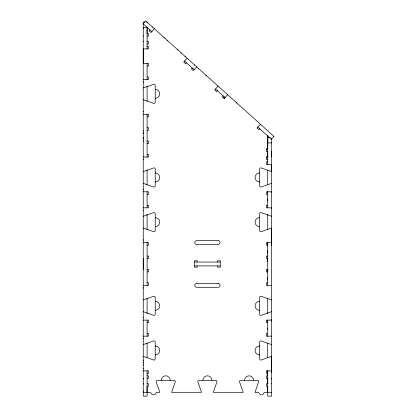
<?xml version="1.0" encoding="UTF-8"?>
<svg xmlns="http://www.w3.org/2000/svg" width="417" height="417" viewBox="0 0 417 417"><rect width="100%" height="100%" fill="white"/><g stroke="black" fill="none" stroke-linecap="round" stroke-linejoin="round"><path stroke-width="0.63" d="M143.239 379.048L143.239 378.313M143.239 264.644L143.239 263.309M143.239 259.296L143.239 258.629L143.724 258.629M143.239 138.324L143.239 137.657M143.239 132.981L143.239 132.309M147.092 392.298L147.092 386.314L148.374 386.314L148.374 383.744L147.081 383.744M267.714 392.298L267.714 386.314L266.432 386.314L266.432 383.744L268.037 383.744M267.714 372.251L267.714 370.911M267.714 329.143L267.714 328.137M267.714 321.121L267.714 320.12L267.714 336.321M267.714 280.016L267.714 277.341M267.714 271.999L267.714 269.408M267.714 261.303L267.714 258.545M267.714 253.281L267.714 250.607M267.714 245.264L267.714 242.59M267.714 200.817L267.714 198.81M267.714 192.795L267.714 191.794M267.714 161.577L267.714 161.879L266.432 161.879L266.432 164.449L271.566 164.449L271.566 171.517A1.282 1.282 0 0 1 271.201 171.465L260.87 167.848A1.282 1.282 0 0 0 259.588 169.135L259.588 185.815A1.282 1.282 0 0 0 260.87 187.097L271.201 183.485A1.282 1.282 0 0 1 271.566 183.433M267.714 159.925L267.714 159.471L266.432 159.529L266.432 156.901L267.959 156.901M267.714 156.964L267.714 151.616M267.881 135.786L267.714 149.046L266.432 149.046M271.566 372.251L271.566 356.436A1.282 1.282 0 0 0 271.201 356.488L260.87 360.1A1.282 1.282 0 0 1 259.588 358.818L259.588 342.138A1.282 1.282 0 0 1 260.87 340.856L271.201 344.468A1.282 1.282 0 0 0 271.566 344.52M271.566 321.121L271.566 319.594M271.566 245.264L271.566 228.109A1.282 1.282 0 0 0 271.201 228.162L260.87 231.779A1.282 1.282 0 0 1 259.588 230.497L259.588 213.812A1.282 1.282 0 0 1 260.87 212.529L271.201 216.142A1.282 1.282 0 0 0 271.566 216.199M271.566 192.795L271.566 191.273M271.566 379.048L271.566 378.313M152.111 27.34L152.434 26.98M149.885 29.862L149.025 30.816L150.933 32.536L154.368 28.721M164.095 38.124L164.418 37.77M167.035 40.611L167.274 40.345M177.444 50.144L177.767 49.79M180.874 53.235L181.192 52.876M184.919 56.874L185.242 56.519M187.144 58.234L183.715 62.05L185.617 63.77L186.477 62.816M194.119 65.161L194.442 64.802M192.201 67.966L191.34 68.92L193.248 70.635L196.683 66.824M192.816 68.524L193.139 68.164M198.268 68.899L198.591 68.539M205.737 75.623L206.061 75.263M218.122 86.126L214.692 89.942L216.595 91.662L217.455 90.708M223.178 95.858L222.318 96.812L224.367 98.657M223.533 97.906L224.393 96.953M224.226 98.532L227.661 94.716M236.184 103.035L236.507 102.676M260.443 124.23L257.008 128.045L258.915 129.76L259.77 128.806M273.948 136.39L271.373 139.252L257.742 126.982M144.928 22.153L143.239 22.153L143.239 396.15L147.092 396.15L147.092 370.432M146.612 22.153L147.092 22.153L147.092 22.56M143.239 27.35L147.092 27.35L147.092 33.506L148.374 33.506L148.374 36.071L147.092 36.071M143.239 28.632L143.724 28.632M143.239 36.013L143.724 36.013M143.239 41.361L143.724 41.361M143.239 41.419L143.563 41.419M147.092 41.419L148.374 41.419L148.374 43.983L147.092 43.983M147.092 46.339L148.374 46.339L148.374 48.904L143.239 48.904L143.239 63.467L148.374 63.467L148.374 66.037L147.092 66.037M143.239 51.468L143.724 51.468M143.239 60.903L143.724 60.903M147.092 76.942L148.374 76.942L148.374 79.511L143.239 79.511M143.239 82.076L143.724 82.076M143.239 111.699L143.724 111.699M143.239 114.263L148.374 114.263L148.374 116.833L147.092 116.833M147.092 127.738L148.374 127.738L148.374 130.307L147.092 130.307M143.239 130.307L143.724 130.307M143.239 132.444L143.724 132.444M143.239 132.872L143.724 132.872M143.239 133.727L143.724 133.727M143.239 137.579L143.724 137.579M270.284 137.699L267.714 137.699L267.714 164.449M143.239 138.434L143.724 138.434M143.239 138.861L143.724 138.861M143.239 140.998L143.724 140.998M147.092 140.998L148.374 140.998L148.374 143.568L147.092 143.568M267.714 142.895L271.566 142.895M267.714 148.989L266.432 148.989L266.432 151.616L267.959 151.559M271.326 151.559L271.326 156.964M147.092 154.472L148.374 154.472L148.374 157.037L143.239 157.037M266.432 156.964L267.959 156.964M143.239 159.607L143.724 159.607M143.239 189.229L143.724 189.229M143.239 191.794L148.374 191.794L148.374 194.358L147.092 194.358M271.566 191.794L266.432 191.794L266.432 194.358L267.714 194.358M147.092 205.268L148.374 205.268L148.374 207.833L143.239 207.833M267.714 205.268L266.432 205.268L266.432 207.833L271.566 207.833L271.566 208.359M143.239 210.403L143.724 210.403M143.239 240.02L143.724 240.02M143.239 242.59L148.374 242.59L148.374 245.154L147.092 245.154M271.566 242.59L266.432 242.59L266.432 245.154L267.714 245.154M147.092 256.064L148.374 256.064L148.374 258.629L147.092 258.629M267.714 256.064L266.432 256.064L266.432 258.629L267.959 258.629M143.239 260.766L143.724 260.766M143.239 261.198L143.724 261.198M143.239 262.053L143.724 262.053M194.572 262.053L220.239 262.053M143.239 265.9L143.724 265.9M194.572 265.9L220.239 265.9M143.239 266.755L143.724 266.755M143.239 267.182L143.724 267.182M143.724 269.325L143.239 269.325L143.239 268.652M147.092 269.325L148.374 269.325L148.374 271.889L147.092 271.889M267.959 269.325L266.432 269.325L266.432 271.889L267.714 271.889M147.092 282.799L148.374 282.799L148.374 285.364L143.239 285.364M267.714 282.799L266.432 282.799L266.432 285.364L271.566 285.364M143.239 287.928L143.724 287.928M143.239 317.551L143.724 317.551M143.239 320.12L148.374 320.12L148.374 322.685L147.092 322.685M271.566 320.12L266.432 320.12L266.432 322.685L267.714 322.685M147.092 333.59L148.374 333.59L148.374 336.159L143.239 336.159M267.714 333.59L266.432 333.59L266.432 336.159L271.566 336.159L271.566 336.681M143.239 338.724L143.724 338.724M143.239 360.22L143.724 360.22M143.239 362.357L143.724 362.357M143.239 362.785L143.724 362.785M143.239 364.922L143.724 364.922M143.239 368.347L143.724 368.347M143.239 370.911L148.374 370.911L148.374 373.481L147.092 373.481M271.566 370.911L266.432 370.911L266.432 373.481L267.714 373.481L267.714 375.832L266.432 375.832L266.432 378.396L268.037 378.396M147.092 375.832L148.374 375.832L148.374 378.396L147.081 378.396M143.239 378.396L143.724 378.396M271.243 378.396L271.566 378.396M143.239 383.744L143.563 383.744M271.243 383.744L271.566 383.744M143.239 383.906L143.724 383.906M143.239 391.016L143.724 391.016M143.239 392.298L149.797 392.298A1.282 1.282 0 0 1 151.006 393.158A2.565 2.565 0 0 0 155.849 393.158A1.282 1.282 0 0 1 157.058 392.298L159.763 392.298A1.277 1.277 0 0 0 159.711 391.933L156.094 381.607A1.282 1.282 0 0 1 157.381 380.325L174.061 380.325A1.282 1.282 0 0 1 175.343 381.607L171.731 391.933A1.282 1.282 0 0 0 171.674 392.298L201.447 392.298A1.282 1.282 0 0 0 201.395 391.933L197.778 381.607A1.282 1.282 0 0 1 199.06 380.325L215.745 380.325A1.282 1.282 0 0 1 217.028 381.607L213.415 391.933A1.282 1.282 0 0 0 213.358 392.298L243.132 392.298A1.282 1.282 0 0 0 243.08 391.933L239.462 381.607A1.282 1.282 0 0 1 240.745 380.325L257.43 380.325A1.282 1.282 0 0 1 258.712 381.607L255.1 391.933A1.282 1.282 0 0 0 255.042 392.298L257.753 392.298A1.282 1.282 0 0 1 258.962 393.158A2.565 2.565 0 0 0 263.799 393.158A1.282 1.282 0 0 1 265.009 392.298L271.566 392.298M273.948 136.395L145.627 20.85L143.052 23.712L152.028 31.796M184.46 60.997L194.108 69.681M215.547 88.988L225.086 97.578M267.714 378.313L267.73 383.744M271.566 138.345L271.566 396.15L267.714 396.15L267.714 370.432M267.714 135.963L267.714 137.589M267.714 170.188L267.714 184.783M267.714 191.632L267.714 207.833M267.714 214.265L267.714 229.72M267.714 242.428L267.714 285.364M267.714 298.233L267.714 313.688M267.714 343.201L267.714 357.531M217.669 262.053L217.669 260.766L220.239 260.766L220.239 267.182L217.669 267.182L217.669 265.9M197.137 262.053L197.137 260.766L194.572 260.766L194.572 267.182L197.137 267.182L197.137 265.9M147.092 27.011L147.092 27.824M147.092 28.695L147.092 49.065M147.092 63.149L147.092 79.829M147.092 85.938L147.092 101.394M147.092 114.107L147.092 157.36M147.092 169.907L147.092 184.721M147.092 191.632L147.092 207.833M147.092 214.265L147.092 229.72M147.092 242.428L147.092 285.364M147.092 298.233L147.092 313.688M147.092 320.12L147.092 336.321M147.092 343.201L147.092 357.531M143.239 87.872A1.282 1.282 0 0 0 143.61 87.82L153.936 84.208A1.282 1.282 0 0 1 155.218 85.49L155.218 102.17A1.282 1.282 0 0 1 153.936 103.452L143.61 99.84A1.282 1.282 0 0 0 143.239 99.788M155.218 89.337A4.493 4.493 0 0 1 159.711 93.83A4.493 4.493 0 0 1 155.218 98.323M259.588 181.968A4.493 4.493 0 0 1 255.1 177.475A4.493 4.493 0 0 1 259.588 172.982M259.588 226.645A4.493 4.493 0 0 1 255.1 222.152A4.493 4.493 0 0 1 259.588 217.664M143.239 228.109A1.282 1.282 0 0 1 143.61 228.162L153.936 231.779A1.282 1.282 0 0 0 155.218 230.497L155.218 213.812A1.282 1.282 0 0 0 153.936 212.529L143.61 216.142A1.282 1.282 0 0 1 143.239 216.199M155.218 217.664A4.493 4.493 0 0 1 159.711 222.152A4.493 4.493 0 0 1 155.218 226.645M143.239 183.433A1.282 1.282 0 0 1 143.61 183.485L153.936 187.097A1.282 1.282 0 0 0 155.218 185.815L155.218 169.135A1.282 1.282 0 0 0 153.936 167.848L143.61 171.465A1.282 1.282 0 0 1 143.239 171.517M155.218 172.982A4.493 4.493 0 0 1 159.711 177.475A4.493 4.493 0 0 1 155.218 181.968M271.566 299.844A1.282 1.282 0 0 1 271.201 299.787L260.87 296.174A1.282 1.282 0 0 0 259.588 297.457L259.588 314.142A1.282 1.282 0 0 0 260.87 315.424L271.201 311.807A1.282 1.282 0 0 1 271.566 311.754M259.588 310.29A4.493 4.493 0 0 1 255.1 305.797A4.493 4.493 0 0 1 259.588 301.309M259.588 354.971A4.493 4.493 0 0 1 255.1 350.478A4.493 4.493 0 0 1 259.588 345.985M143.239 356.436A1.282 1.282 0 0 1 143.61 356.488L153.936 360.1A1.282 1.282 0 0 0 155.218 358.818L155.218 342.138A1.282 1.282 0 0 0 153.936 340.856L143.61 344.468A1.282 1.282 0 0 1 143.239 344.52M155.218 345.985A4.493 4.493 0 0 1 159.711 350.478A4.493 4.493 0 0 1 155.218 354.971M143.239 311.754A1.282 1.282 0 0 1 143.61 311.807L153.936 315.424A1.282 1.282 0 0 0 155.218 314.142L155.218 297.457A1.282 1.282 0 0 0 153.936 296.174L143.61 299.787A1.282 1.282 0 0 1 143.239 299.844M155.218 301.309A4.493 4.493 0 0 1 159.711 305.797A4.493 4.493 0 0 1 155.218 310.29M244.597 380.325A4.493 4.493 0 0 1 249.09 375.832A4.493 4.493 0 0 1 253.578 380.325M202.912 380.325A4.493 4.493 0 0 1 207.405 375.832A4.493 4.493 0 0 1 211.893 380.325M161.228 380.325A4.493 4.493 0 0 1 165.721 375.832A4.493 4.493 0 0 1 170.209 380.325M218.096 240.666L196.709 240.666A1.923 1.923 0 0 0 194.786 242.59A1.923 1.923 0 0 0 196.709 244.513L218.096 244.513A1.923 1.923 0 0 0 220.025 242.59A1.923 1.923 0 0 0 218.096 240.666M218.096 283.44L196.709 283.44A1.923 1.923 0 0 0 194.786 285.364A1.923 1.923 0 0 0 196.709 287.287L218.096 287.287A1.923 1.923 0 0 0 220.025 285.364A1.923 1.923 0 0 0 218.096 283.44"/></g></svg>
